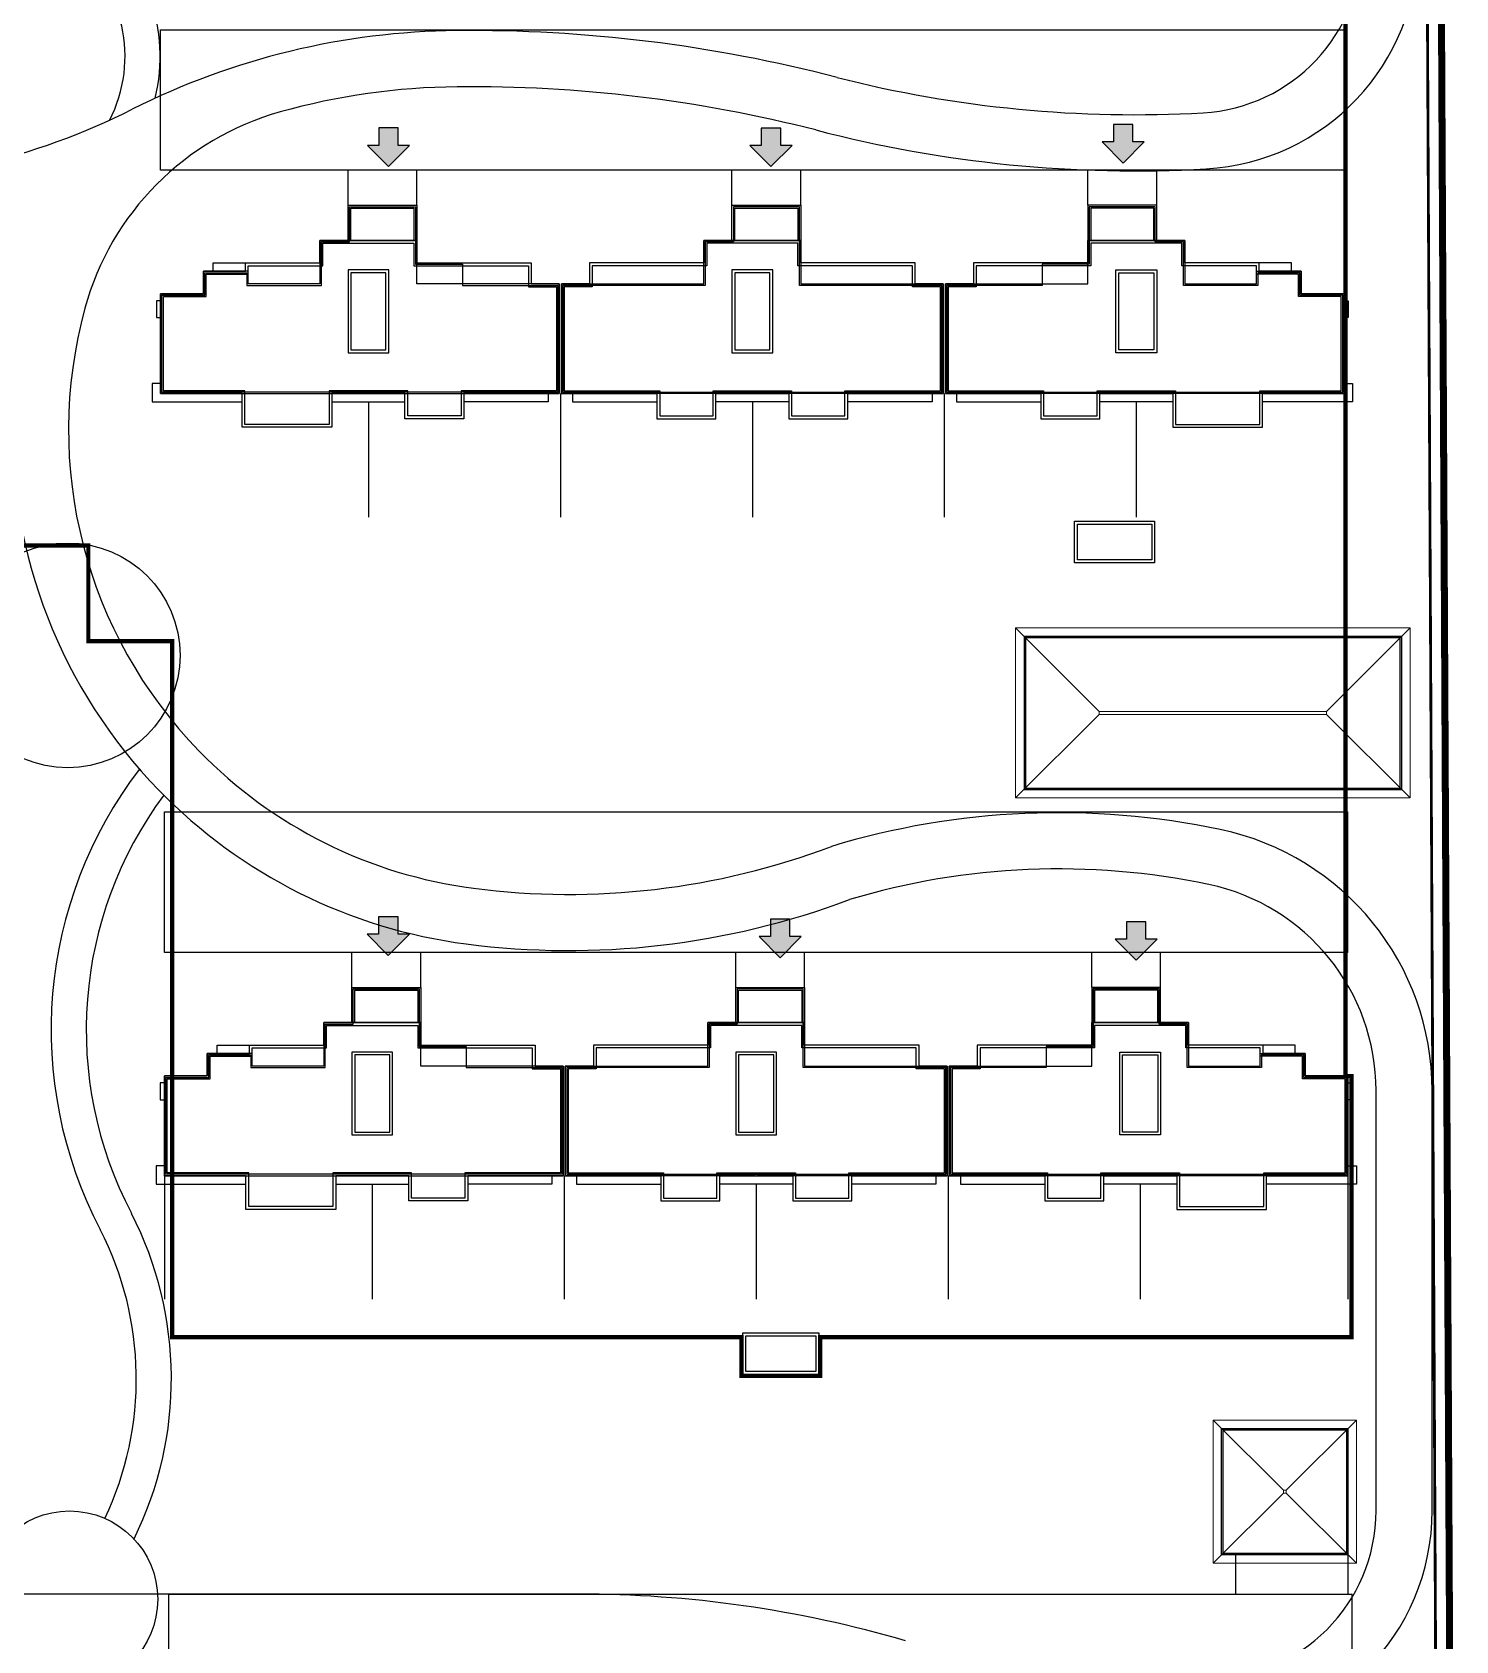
# Model space of a CAD drawing. Extents: x 30227 to 490047, y 105157 to 588160.
# Drawn here: x 244273 to 345680, y 223132 to 337683 of the extents above; entities that cross this region are included whole.
import ezdxf

# ---------------------------------------------------------------- set-up
doc = ezdxf.new("R2010")
doc.units = 0
doc.header["$LTSCALE"] = 1000
doc.header["$MEASUREMENT"] = 0
for name, pattern in [('ACAD_ISO05W100', [33, 24, -3, 0, -3, 0, -3]), ('DASH', [0.35, 0.25, -0.1]), ('DOTE', [2.42, 2, -0.2, 0.02, -0.2])]:
    doc.linetypes.add(name, pattern=pattern)
for name, color, linetype in [('DIM_ELEV', 3, 'Continuous'), ('DOTE', 10, 'DOTE'), ('JZD', 1, 'Continuous'), ('WALL', 2, 'Continuous'), ('WINDOW', 4, 'Continuous'), ('围墙', 204, 'Continuous'), ('地下室轮廓线', 142, 'Continuous'), ('屋顶', 115, 'Continuous'), ('消防', 8, 'Continuous'), ('道路', 206, 'Continuous')]:
    doc.layers.add(name, color=color, linetype=linetype)
doc.layers.add('ROOF', color=30, linetype='Continuous', lineweight=15)

# ---------------------------------------------------------------- blocks, each defined once
blk = doc.blocks.new('T2-2')
at = {"layer": 'WALL', "linetype": 'DASH', "ltscale": 10000}
blk.add_lwpolyline([(14.15, 7.8), (4, 7.8), (4, 10.9), (-2.9, 10.9), (-2.9, 7.8), (-8, 7.8), (-8, 8.7), (-11.2, 8.7), (-11.2, 7.1), (-14.25, 7.1), (-14.25, 0), (14.15, 0)], close=True, dxfattribs=at)
at = {"layer": 'WINDOW'}
for points in [[(-10.5, 8.7), (-10.5, 9.3), (-8.2, 9.3)], [(-14.25, 6.6), (-14.55, 6.6), (-14.55, 5.4), (-14.25, 5.4)], [(-14.25, 0.7), (-14.85, 0.7), (-14.85, -0.6), (-8.45, -0.6)], [(-2.05, -0.6), (3.15, -0.6)], [(13.35, 0), (13.35, -0.6), (7.35, -0.6)]]:
    blk.add_lwpolyline(points, dxfattribs=at)
at = {"layer": '屋顶', "linetype": 'Continuous', "flags": 128}
for points in [[(-0.9, 10.9), (-0.9, 13.4), (4, 13.4), (4, 10.9)], [(-0.7, 10.9), (-0.7, 13.2), (3.8, 13.2), (3.8, 10.9)], [(0.55, 10.9), (4, 10.9), (4, 9.3), (12.15, 9.3), (12.15, 7.8), (14.15, 7.8), (14.15, 0), (7.35, 0), (7.35, -1.8), (3.15, -1.8), (3.15, 0), (-2.05, 0), (-2.05, -2.4), (-8.45, -2.4), (-8.45, 0), (-14.25, 0), (-14.25, 7.1), (-11.2, 7.1), (-11.2, 8.7), (-8.2, 8.7), (-8.2, 9.3), (-2.9, 9.3)], [(0.55, 10.7), (3.8, 10.7), (3.8, 9.1), (11.95, 9.1), (11.95, 7.6), (13.95, 7.6), (13.95, 0.2), (7.15, 0.2), (7.15, -1.6), (3.35, -1.6), (3.35, 0.2), (-2.25, 0.2), (-2.25, -2.2), (-8.25, -2.2), (-8.25, 0.2), (-14.05, 0.2), (-14.05, 6.9), (-11, 6.9), (-11, 8.5), (-8, 8.5), (-8, 9.1), (-2.7, 9.1), (-2.7, 10.7), (0.55, 10.7)], [(-2.9, 9.3), (-2.9, 10.9), (0.55, 10.9)]]:
    blk.add_lwpolyline(points, dxfattribs=at)
at = {"layer": '屋顶'}
for points in [[(2, 2.9), (2, 8.8), (-0.9, 8.8), (-0.9, 2.9), (2, 2.9)], [(-0.7, 3.1), (1.8, 3.1), (1.8, 8.6), (-0.7, 8.6)]]:
    blk.add_lwpolyline(points, close=True, dxfattribs=at)
blk = doc.blocks.new('T2-1')
at = {"layer": 'WALL', "linetype": 'DASH', "ltscale": 10000}
blk.add_lwpolyline([(-0.15, 0), (-13.7, 0), (-13.7, 7.8), (-3.55, 7.8), (-3.55, 10.9), (3.35, 10.9), (3.35, 7.8), (13.5, 7.8), (13.5, 0), (-0.05, 0)], dxfattribs=at)
at = {"layer": 'WINDOW'}
for points in [[(-12.9, 0), (-12.9, -0.6), (-6.9, -0.6)], [(2.5, -0.6), (-2.7, -0.6)], [(12.7, 0), (12.7, -0.6), (6.7, -0.6)]]:
    blk.add_lwpolyline(points, dxfattribs=at)
at = {"layer": '屋顶', "linetype": 'Continuous', "flags": 128}
for points in [[(-1.55, 10.9), (-1.55, 13.4), (3.35, 13.4), (3.35, 10.9)], [(-1.35, 10.9), (-1.35, 13.2), (3.15, 13.2), (3.15, 10.9)], [(-0.1, 10.7), (-3.35, 10.7), (-3.35, 9.1), (-11.5, 9.1), (-11.5, 7.6), (-13.5, 7.6), (-13.5, 0.2), (-6.7, 0.2), (-6.7, -1.6), (-2.9, -1.6), (-2.9, 0.2), (2.7, 0.2), (2.7, -1.6), (6.5, -1.6), (6.5, 0.2), (13.3, 0.2), (13.3, 7.6), (11.3, 7.6), (11.3, 9.1), (3.15, 9.1), (3.15, 10.7), (-0.1, 10.7)], [(-0.1, 10.9), (-3.55, 10.9), (-3.55, 9.3)], [(3.35, 9.3), (3.35, 10.9), (-0.1, 10.9)]]:
    blk.add_lwpolyline(points, dxfattribs=at)
at = {"layer": '屋顶'}
for points in [[(-3.55, 9.3), (-11.7, 9.3), (-11.7, 7.8), (-13.7, 7.8), (-13.7, 0), (-6.9, 0), (-6.9, -1.8), (-2.7, -1.8), (-2.7, 0), (2.5, 0), (2.5, -1.8), (6.7, -1.8), (6.7, 0), (13.5, 0), (13.5, 7.8), (11.5, 7.8), (11.5, 9.3), (3.35, 9.3)], [(2.5, 0), (2.5, 0), (2.5, -1.2)]]:
    blk.add_lwpolyline(points, dxfattribs=at)
for points in [[(1.35, 2.9), (1.35, 8.8), (-1.55, 8.8), (-1.55, 2.9), (1.35, 2.9)], [(-1.35, 3.1), (1.15, 3.1), (1.15, 8.6), (-1.35, 8.6)]]:
    blk.add_lwpolyline(points, close=True, dxfattribs=at)
blk = doc.blocks.new('A$C1AE11AAA')
at = {"layer": 'DIM_ELEV'}
blk.add_hatch(color=256, dxfattribs=at).paths.add_polyline_path([(-1426, 6040), (74, 4540), (1574, 6040), (765, 6040), (765, 7279), (-617, 7279), (-617, 6040)])
at = {"layer": 'DIM_ELEV', "linetype": 'Continuous', "flags": 128}
blk.add_lwpolyline([(-1426, 6040), (74, 4540), (1574, 6040), (765, 6040), (765, 7279), (-617, 7279), (-617, 6040)], close=True, dxfattribs=at)
blk = doc.blocks.new('A$C7ADB5993')
at = {"layer": 'ROOF', "linetype": 'Continuous'}
blk.add_lwpolyline([(-8750, 12100), (19350, 12100), (19350, 0), (-8750, 0)], close=True, dxfattribs=at)
at = {"layer": 'ROOF', "linetype": 'Continuous', "flags": 128}
for points in [[(-2800, 6150), (-8750, 12100)], [(13400, 6150), (19350, 12100)], [(-8750, 0), (-2800, 5950)], [(19350, 0), (13400, 5950)]]:
    blk.add_lwpolyline(points, dxfattribs=at)
blk.add_lwpolyline([(-2800, 6150), (-2800, 5950), (13400, 5950), (13400, 6150), (-2800, 6150)], close=True, dxfattribs=at)
blk = doc.blocks.new('A$C0BEE2701')
at = {"layer": 'ROOF'}
for points in [[(-1000, 9200), (9200, 9200), (9200, -1000), (-1000, -1000)], [(4000, 4000), (4200, 4000), (4200, 4200), (4000, 4200)]]:
    blk.add_lwpolyline(points, close=True, dxfattribs=at)
for points in [[(-1000, 9200), (4000, 4200)], [(4200, 4200), (9200, 9200)], [(-1000, -1000), (4000, 4000)], [(4200, 4000), (9200, -1000)]]:
    blk.add_lwpolyline(points, dxfattribs=at)
blk = doc.blocks.new('A$C5E9A4857')
at = {"layer": '道路'}
for p, q in [((-78658, 141428), (-78658, 143928)), ((-73758, 141428), (-73758, 143928)), ((-51308, 141428), (-51308, 143928)), ((-46408, 141428), (-46408, 143928)), ((-25958, 141428), (-25958, 143940)), ((-21058, 141428), (-21058, 143893)), ((-78382, 85728), (-78382, 88228)), ((-73482, 85728), (-73482, 88228)), ((-51032, 85728), (-51032, 88228)), ((-46132, 85728), (-46132, 88228)), ((-25682, 85728), (-25682, 88228)), ((-20782, 85728), (-20782, 88228)), ((-5432, 48479), (-5432, 78382)), ((-1432, 48479), (-1432, 78382)), ((-62250, 42528), (-151724, 42528))]:
    blk.add_line(p, q, dxfattribs=at)
at = {"layer": '道路', "linetype": 'Continuous', "flags": 128}
for points in [[(-7432, 46328), (-7432, 42528)], [(-15432, 45328), (-15432, 42528)]]:
    blk.add_lwpolyline(points, dxfattribs=at)
at = {"layer": '道路'}
for centre, radius in [((-98625, 109380), 8000), ((-98495, 42169), 6285)]:
    blk.add_circle(centre, radius, dxfattribs=at)
for centre, radius, start, end in [((-104431, 152024), 12392, 346.12254, 53.43456), ((-104443, 152023), 9903, 332.63271, 52.67792), ((-18429, 159999), 12000, 273.26033, 0), ((-18429, 159999), 16000, 273.20319, 0.00025), ((-70413, 101265), 52603, 90.56026, 116.67436), ((-69914, 50271), 103599, 75.4067, 90.56026), ((-22636, 233845), 85966, 255.73989, 273.26033), ((-70413, 101265), 48603, 90.56026, 105.61707), ((-69914, 50271), 99599, 75.71545, 90.56026), ((-116473, 192948), 50000, 270, 296.67436), ((-78113, 128812), 20000, 105.61707, 164.68753), ((-22636, 233845), 89966, 255.38327, 273.25016), ((-65794, 125439), 32772, 164.68753, 224.27359), ((-65794, 125439), 36772, 178.22693, 224.27359), ((-65452, 125773), 33250, 224.27359, 262.61756), ((-69210, 82706), 30596, 142.61263, 207.69415), ((-65452, 125773), 37250, 224.27359, 262.61756), ((-69210, 82706), 28096, 143.47348, 207.69415), ((-28032, 42217), 55955, 78.13202, 106.82544), ((-20432, 78382), 19000, 0, 78.13202), ((-62929, 145241), 52881, 262.61756, 290.70966), ((-28032, 42217), 51955, 78.13202, 106.68136), ((-20432, 78382), 15000, 0, 78.13202), ((-62929, 145241), 56881, 262.61756, 290.568), ((-117014, 57869), 25776, 333.7254, 27.13779), ((-117014, 57869), 23276, 334.70742, 27.13779), ((-17432, 48479), 12000, 270.01537, 0), ((-17432, 48479), 16000, 270.01537, 0), ((-62147, -40091), 82620, 73.69469, 90.07123)]:
    blk.add_arc(centre, radius, start, end, dxfattribs=at)
blk = doc.blocks.new('xiaofangpujiumian')
at = {"layer": '消防'}
for p, q in [((-7708, 143928), (-7708, 153928)), ((-7432, 88228), (-7432, 98228)), ((-7124, 32528), (-7124, 42528))]:
    blk.add_line(p, q, dxfattribs=at)
at = {"layer": '消防', "linetype": 'Continuous', "flags": 128}
for points in [[(-7708, 143928), (-92008, 143928), (-92008, 153928), (-7708, 153928)], [(-7432, 88228), (-91732, 88228), (-91732, 98228), (-7432, 98228)], [(-7124, 32528), (-91424, 32528), (-91424, 42528), (-7124, 42528)]]:
    blk.add_lwpolyline(points, dxfattribs=at)
blk = doc.blocks.new('shangyepeitao')
at = {"layer": 'WALL', "linetype": 'Continuous'}
for points in [[(-26907, 118928), (-21207, 118928), (-21207, 115978), (-26907, 115978)], [(-50533, 61128), (-45133, 61128), (-45133, 58178), (-50533, 58178)], [(-16433, 54328), (-7433, 54328), (-7433, 45328), (-16433, 45328)]]:
    blk.add_lwpolyline(points, close=True, dxfattribs=at)
at = {"layer": 'WALL', "color": 0, "linetype": 'Continuous', "flags": 128}
for points in [[(-26707, 118728), (-21407, 118728), (-21407, 116178), (-26707, 116178)], [(-50333, 60928), (-45333, 60928), (-45333, 58378), (-50333, 58378)]]:
    blk.add_lwpolyline(points, close=True, dxfattribs=at)
at = {"layer": 'WALL', "linetype": 'Continuous', "flags": 128}
blk.add_lwpolyline([(-30503, 110728), (-30503, 99828), (-3603, 99828), (-3603, 110728)], close=True, dxfattribs=at)
blk = doc.blocks.new('轴线')
at = {"layer": 'DOTE', "linetype": 'Continuous', "flags": 128}
for points in [[(-91908, 135028), (-88858, 135028), (-88858, 136628), (-85858, 136628), (-85858, 135728), (-80558, 135728), (-80558, 138828), (-78558, 138828), (-78558, 141328), (-73858, 141328), (-73858, 137228), (-70508, 137228), (-70508, 135728), (-63708, 135728), (-63708, 128128), (-91908, 128128)], [(-36358, 135728), (-43158, 135728), (-45025, 135728), (-46508, 135728), (-46508, 141328), (-51208, 141328), (-51208, 138828), (-53208, 138828), (-53208, 135728), (-61358, 135728), (-63358, 135728), (-63358, 128128), (-62558, 128128), (-36358, 128128)], [(-7808, 135028), (-10858, 135028), (-10858, 136628), (-13858, 136628), (-13858, 135728), (-19158, 135728), (-19158, 138828), (-21158, 138828), (-21158, 141328), (-25858, 141328), (-25858, 137228), (-29208, 137228), (-29208, 135728), (-36008, 135728), (-36008, 128128), (-7808, 128128)], [(-91632, 79328), (-88582, 79328), (-88582, 80928), (-85582, 80928), (-85582, 80028), (-80282, 80028), (-80282, 83128), (-78282, 83128), (-78282, 85628), (-73582, 85628), (-73582, 81528), (-70232, 81528), (-70232, 80028), (-63432, 80028), (-63432, 72428), (-91632, 72428)], [(-36082, 80028), (-42882, 80028), (-44633, 80028), (-46232, 80028), (-46232, 85628), (-50932, 85628), (-50932, 83128), (-52932, 83128), (-52932, 80028), (-61082, 80028), (-63082, 80028), (-63082, 72428), (-62282, 72428), (-36082, 72428)], [(-7532, 79328), (-10582, 79328), (-10582, 80928), (-13582, 80928), (-13582, 80028), (-18882, 80028), (-18882, 83128), (-20882, 83128), (-20882, 85628), (-25582, 85628), (-25582, 81528), (-28932, 81528), (-28932, 80028), (-35732, 80028), (-35732, 72428), (-7532, 72428)], [(-16332, 54228), (-7532, 54228), (-7532, 45428), (-16332, 45428)]]:
    blk.add_lwpolyline(points, close=True, dxfattribs=at)
at = {"layer": 'DOTE', "linetype": 'Continuous'}
blk.add_lwpolyline([(-30403, 99928), (-3703, 99928), (-3703, 110628), (-30403, 110628)], close=True, dxfattribs=at)

msp = doc.modelspace()

# ---------------------------------------------------------------- linework, layer by layer
at = {"layer": 'JZD', "color": 1, "linetype": 'ACAD_ISO05W100', "ltscale": 500, "const_width": 500, "flags": 128}
msp.add_lwpolyline([(187597.1, 452364.21, 0.420302559), (162189.09, 427257.21), (163171.09, 203753.21, 0.356822863), (183316.09, 179339.21), (190987.09, 177951.21), (210394.09, 178036.21), (248473.09, 179697.21), (345429.09, 183926.21), (344105.09, 449812.21), (241092.09, 451491.21), (187597.09, 452364.21)], format="xyb", close=True, dxfattribs=at)
at = {"layer": '围墙', "linetype": 'DASH', "ltscale": 10, "const_width": 200}
msp.add_lwpolyline([(256497.03, 183160.02), (256501.94, 181548.83), (344421.96, 185382.03), (343193.31, 432124.72), (341022.09, 432160.11)], dxfattribs=at)
at = {"layer": '围墙', "linetype": 'Continuous', "flags": 128}
for points in [[(281895.8, 311954.48), (281895.8, 303154.49)], [(309245.8, 311954.48), (309245.8, 303154.48)], [(268220.8, 311354.48), (268220.8, 303154.49)], [(295570.8, 311354.48), (295570.8, 303154.49)], [(322920.8, 311354.48), (322920.8, 303154.48)], [(253696.83, 256854.48), (253696.83, 247454.48)], [(337996.83, 256854.48), (337996.83, 247454.48)], [(268496.83, 255654.48), (268496.83, 247454.48)], [(268496.83, 255654.48), (268496.83, 247454.48)], [(282171.83, 256254.48), (282171.83, 247454.48)], [(282171.83, 256254.48), (282171.83, 247454.48)], [(295846.82, 255654.48), (295846.82, 247454.48)], [(295846.82, 255654.48), (295846.82, 247454.48)], [(309521.83, 256254.48), (309521.83, 247454.48)], [(309521.83, 256254.48), (309521.83, 247454.48)], [(323196.83, 255654.48), (323196.83, 247454.48)], [(323196.83, 255654.48), (323196.83, 247454.48)]]:
    msp.add_lwpolyline(points, dxfattribs=at)
at = {"layer": '地下室轮廓线', "linetype": 'DASH', "ltscale": 10, "const_width": 300, "flags": 128}
msp.add_lwpolyline([(171221.98, 437029.18), (171221.98, 304623.92), (183320.71, 304623.92), (183320.71, 301123.92), (248271.98, 301123.93), (248271.98, 294323.93), (254245.79, 294323.93), (254245.79, 244754.48), (294795.79, 244754.48), (294795.79, 242004.48), (300395.79, 242004.48), (300395.79, 244754.48), (338245.79, 244754.48), (338245.79, 263354.48), (337821.85, 263354.48), (337821.85, 390254.48), (340538.96, 390254.48), (340925.33, 413954.48), (264885.12, 413954.48), (265236.3, 435496.3)], close=True, dxfattribs=at)

# ---------------------------------------------------------------- block references
at = {"layer": 'DIM_ELEV', "linetype": 'Continuous'}
for p in [(321917.06, 323823.77), (269577.09, 323583.24), (296824.32, 323567.97), (269567.77, 267401.34), (297482.61, 267236.91), (322836, 267054.15)]:
    msp.add_blockref('A$C1AE11AAA', p, dxfattribs=at)
at = {"layer": 'DOTE', "linetype": 'Continuous'}
msp.add_blockref('轴线', (345429.07, 183926.21), dxfattribs=at)
at = {"layer": 'ROOF', "linetype": 'Continuous'}
for name, p in [('A$C7ADB5993', (323076.05, 283154.29)), ('A$C0BEE2701', (329396.7, 229654.29))]:
    msp.add_blockref(name, p, dxfattribs=at)
at = {"layer": 'WALL', "linetype": 'Continuous'}
msp.add_blockref('shangyepeitao', (345429.22, 183926.4), dxfattribs=at)
at = {"layer": 'WALL', "yscale": 1000, "zscale": 1000}
for name, p, xscale in [('T2-2', (267670.8, 311954.48), 1000), ('T2-1', (295670.81, 311954.48), 1000), ('T2-2', (323470.8, 311954.48), -1000), ('T2-2', (267946.83, 256254.48), 1000), ('T2-1', (295946.83, 256254.48), 1000), ('T2-2', (323746.83, 256254.48), -1000)]:
    msp.add_blockref(name, p, dxfattribs=dict(at, xscale=xscale))
at = {"layer": '消防', "linetype": 'Continuous'}
msp.add_blockref('xiaofangpujiumian', (345429.09, 183926.21), dxfattribs=at)
at = {"layer": '道路', "linetype": 'Continuous'}
msp.add_blockref('A$C5E9A4857', (345429.09, 183926.21), dxfattribs=at)

doc.saveas('drawing.dxf')
